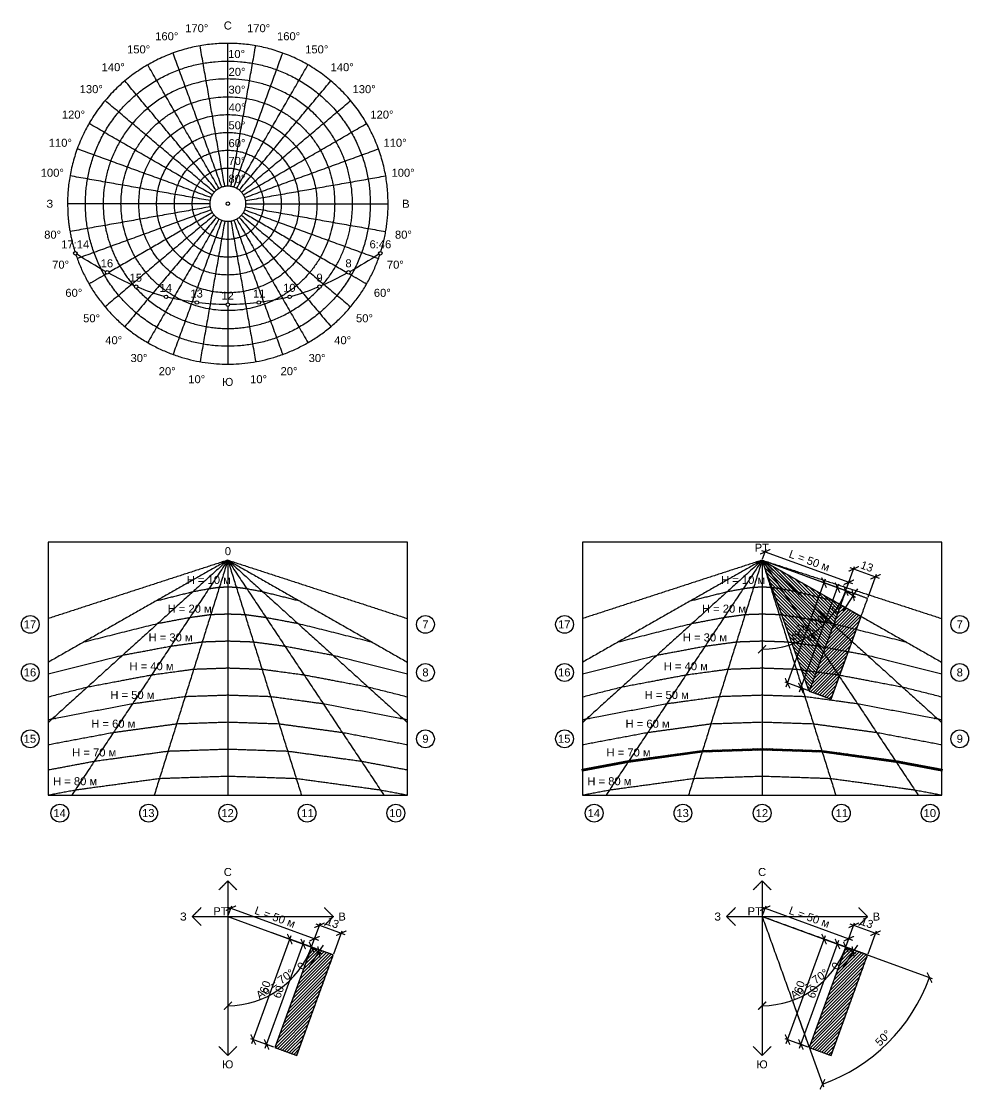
# Model space of a CAD drawing. Header units: metres. Extents: x -116 to 1000, y -497 to 102.
# Drawn here: x -116 to 416, y -497 to 102 of the extents above; entities that cross this region are included whole.
import ezdxf

# ---------------------------------------------------------------- set-up
doc = ezdxf.new("R2010")
doc.units = ezdxf.units.M
doc.layers.add('198', color=7, linetype='Continuous', true_color=0x000000)
doc.styles.add('Meters Architectural', font='arial.ttf')
doc.dimstyles.new('Meters Architectural', dxfattribs={"dimscale": 1.5, "dimtxt": 3, "dimasz": 3, "dimexe": 1, "dimexo": 0.5, "dimgap": 1, "dimtad": 1, "dimtoh": 1, "dimdec": 0, "dimzin": 1, "dimdsep": 46, "dimtxsty": 'Meters Architectural', "dimblk": 'ARCHTICK', "dimcen": 3, "dimdle": 1.5, "dimadec": 0, "dimazin": 1, "dimtfac": 1, "dimtdec": 4, "dimtix": 1, "dimtofl": 0, "dimtmove": 1, "dimatfit": 3, "dimldrblk": 'OPEN90', "dimfxl": 1, "dimtolj": 1, "dimtzin": 1, "dimarcsym": 0})
pattern_1 = [(45, (-9e-14, 2e-13), (-0.8838835, 0.8838835), [])]

# ---------------------------------------------------------------- blocks, each defined once
blk = doc.blocks.new('_ArchTick')
at = {"color": 0, "linetype": 'ByBlock', "const_width": 0.15}
blk.add_lwpolyline([(-0.5, -0.5), (0.5, 0.5)], dxfattribs=at)
blk = doc.blocks.new('*D3')
at = {"layer": '198', "color": 0, "lineweight": -2}
for p, q in [((-0.4, -394.53), (50.81, -413.17)), ((0.26, -399.3), (2.22, -393.89)), ((47.24, -416.4), (49.21, -410.99))]:
    blk.add_line(p, q, dxfattribs=at)
at = {"layer": 'Defpoints', "color": 0}
for p in [(0, -400), (48.69, -412.4), (46.98, -417.1)]:
    blk.add_point(p, dxfattribs=at)
at = {"layer": '198', "color": 0, "lineweight": -2, "xscale": 4.5, "yscale": 4.5, "zscale": 4.5}
for p, rotation in [((1.71, -395.3), 160), ((48.69, -412.4), 340)]:
    blk.add_blockref('_ArchTick', p, dxfattribs=dict(at, rotation=rotation))
at = {"layer": '198', "color": 0, "insert": (26.5, -400.28), "char_height": 4.5, "attachment_point": 5, "rotation": 340, "style": 'Meters Architectural'}
blk.add_mtext('\\A1;L = 50 м', dxfattribs=at)
blk = doc.blocks.new('*D4')
at = {"layer": '198', "color": 0, "lineweight": -2}
for p, q in [((299.6, -194.53), (350.81, -213.17)), ((300.26, -199.3), (302.22, -193.89)), ((347.24, -216.4), (349.21, -210.99))]:
    blk.add_line(p, q, dxfattribs=at)
at = {"layer": 'Defpoints', "color": 0}
for p in [(300, -200), (348.69, -212.4), (346.98, -217.1)]:
    blk.add_point(p, dxfattribs=at)
at = {"layer": '198', "color": 0, "lineweight": -2, "xscale": 4.5, "yscale": 4.5, "zscale": 4.5}
for p, rotation in [((301.71, -195.3), 160), ((348.69, -212.4), 340)]:
    blk.add_blockref('_ArchTick', p, dxfattribs=dict(at, rotation=rotation))
at = {"layer": '198', "color": 0, "insert": (326.5, -200.28), "char_height": 4.5, "attachment_point": 5, "rotation": 340, "style": 'Meters Architectural'}
blk.add_mtext('\\A1;L = 50 м', dxfattribs=at)
blk = doc.blocks.new('*D5')
at = {"layer": '198', "color": 0, "lineweight": -2}
for p, q in [((299.6, -394.53), (350.81, -413.17)), ((300.26, -399.3), (302.22, -393.89)), ((347.24, -416.4), (349.21, -410.99))]:
    blk.add_line(p, q, dxfattribs=at)
at = {"layer": 'Defpoints', "color": 0}
for p in [(300, -400), (348.69, -412.4), (346.98, -417.1)]:
    blk.add_point(p, dxfattribs=at)
at = {"layer": '198', "color": 0, "lineweight": -2, "xscale": 4.5, "yscale": 4.5, "zscale": 4.5}
for p, rotation in [((301.71, -395.3), 160), ((348.69, -412.4), 340)]:
    blk.add_blockref('_ArchTick', p, dxfattribs=dict(at, rotation=rotation))
at = {"layer": '198', "color": 0, "insert": (326.5, -400.28), "char_height": 4.5, "attachment_point": 5, "rotation": 340, "style": 'Meters Architectural'}
blk.add_mtext('\\A1;L = 50 м', dxfattribs=at)
blk = doc.blocks.new('*D6')
at = {"layer": '198', "color": 0, "lineweight": -2}
for p, q in [((21, -473.89), (43.06, -413.28)), ((46.28, -416.84), (40.88, -414.88)), ((25.76, -473.23), (20.36, -471.26))]:
    blk.add_line(p, q, dxfattribs=at)
at = {"layer": 'Defpoints', "color": 0}
for p in [(42.29, -415.39), (46.98, -417.1), (26.46, -473.48)]:
    blk.add_point(p, dxfattribs=at)
at = {"layer": '198', "color": 0, "lineweight": -2, "xscale": 4.5, "yscale": 4.5, "zscale": 4.5}
for p, rotation in [((42.29, -415.39), 70), ((21.76, -471.77), 250)]:
    blk.add_blockref('_ArchTick', p, dxfattribs=dict(at, rotation=rotation))
at = {"layer": '198', "color": 0, "insert": (28.46, -442.28), "char_height": 4.5, "attachment_point": 5, "rotation": 70, "style": 'Meters Architectural'}
blk.add_mtext('\\A1;60', dxfattribs=at)
blk = doc.blocks.new('*D7')
at = {"layer": '198', "color": 0, "lineweight": -2}
for p, q in [((47.61, -417.52), (52.39, -420.71)), ((47.61, -417.52), (52.39, -420.71)), ((51.14, -419.87), (53.64, -416.13)), ((51.14, -419.87), (45.36, -428.55))]:
    blk.add_line(p, q, dxfattribs=at)
at = {"layer": 'Defpoints', "color": 0}
for p in [(46.98, -417.1), (46.98, -417.1), (51.14, -419.87)]:
    blk.add_point(p, dxfattribs=at)
at = {"layer": '198', "color": 0, "lineweight": -2, "xscale": 4.5, "yscale": 4.5, "zscale": 4.5}
for rotation in [236.3099324740203, 56.30993247402022]:
    blk.add_blockref('_ArchTick', (51.14, -419.87), dxfattribs=dict(at, rotation=rotation))
at = {"layer": '198', "color": 0, "insert": (41.35, -427.72), "char_height": 4.5, "attachment_point": 5, "rotation": 56.30993, "style": 'Meters Architectural'}
blk.add_mtext('\\A1;0', dxfattribs=at)
blk = doc.blocks.new('*D8')
at = {"layer": '198', "color": 0, "lineweight": -2}
for p, q in [((13.48, -471.15), (35.54, -410.54)), ((46.28, -416.84), (33.36, -412.14)), ((25.76, -473.23), (12.84, -468.52))]:
    blk.add_line(p, q, dxfattribs=at)
at = {"layer": 'Defpoints', "color": 0}
for p in [(34.77, -412.65), (46.98, -417.1), (26.46, -473.48)]:
    blk.add_point(p, dxfattribs=at)
at = {"layer": '198', "color": 0, "lineweight": -2, "xscale": 4.5, "yscale": 4.5, "zscale": 4.5}
for p, rotation in [((34.77, -412.65), 70), ((14.25, -469.04), 250)]:
    blk.add_blockref('_ArchTick', p, dxfattribs=dict(at, rotation=rotation))
at = {"layer": '198', "color": 0, "insert": (20.94, -439.55), "char_height": 4.5, "attachment_point": 5, "rotation": 70, "style": 'Meters Architectural'}
blk.add_mtext('\\A1;60', dxfattribs=at)
blk = doc.blocks.new('*D9')
at = {"layer": '198', "color": 0, "lineweight": -2}
for p, q in [((47.24, -416.4), (51.94, -403.48)), ((49.32, -404.12), (65.76, -410.1)), ((59.46, -420.84), (64.16, -407.92))]:
    blk.add_line(p, q, dxfattribs=at)
at = {"layer": 'Defpoints', "color": 0}
for p in [(63.65, -409.33), (46.98, -417.1), (59.2, -421.55)]:
    blk.add_point(p, dxfattribs=at)
at = {"layer": '198', "color": 0, "lineweight": -2, "xscale": 4.5, "yscale": 4.5, "zscale": 4.5}
for p, rotation in [((51.43, -404.89), 160), ((63.65, -409.33), 340)]:
    blk.add_blockref('_ArchTick', p, dxfattribs=dict(at, rotation=rotation))
at = {"layer": '198', "color": 0, "insert": (58.84, -403.54), "char_height": 4.5, "attachment_point": 5, "rotation": 340, "style": 'Meters Architectural'}
blk.add_mtext('\\A1;13', dxfattribs=at)
blk = doc.blocks.new('*D10')
at = {"layer": '198', "color": 0, "lineweight": -2}
for p, q in [((321, -273.89), (343.06, -213.28)), ((346.28, -216.84), (340.88, -214.88)), ((325.76, -273.23), (320.36, -271.26))]:
    blk.add_line(p, q, dxfattribs=at)
at = {"layer": 'Defpoints', "color": 0}
for p in [(342.29, -215.39), (346.98, -217.1), (326.46, -273.48)]:
    blk.add_point(p, dxfattribs=at)
at = {"layer": '198', "color": 0, "lineweight": -2, "xscale": 4.5, "yscale": 4.5, "zscale": 4.5}
for p, rotation in [((342.29, -215.39), 70.00000000000003), ((321.76, -271.77), 250)]:
    blk.add_blockref('_ArchTick', p, dxfattribs=dict(at, rotation=rotation))
at = {"layer": '198', "color": 0, "insert": (328.46, -242.28), "char_height": 4.5, "attachment_point": 5, "rotation": 70, "style": 'Meters Architectural'}
blk.add_mtext('\\A1;60', dxfattribs=at)
blk = doc.blocks.new('*D11')
at = {"layer": '198', "color": 0, "lineweight": -2}
for p, q in [((351.14, -219.87), (345.36, -228.55)), ((347.61, -217.52), (352.39, -220.71)), ((347.61, -217.52), (352.39, -220.71)), ((351.14, -219.87), (353.64, -216.13))]:
    blk.add_line(p, q, dxfattribs=at)
at = {"layer": 'Defpoints', "color": 0}
for p in [(346.98, -217.1), (346.98, -217.1), (351.14, -219.87)]:
    blk.add_point(p, dxfattribs=at)
at = {"layer": '198', "color": 0, "lineweight": -2, "xscale": 4.5, "yscale": 4.5, "zscale": 4.5}
for rotation in [236.3099324740203, 56.30993247402022]:
    blk.add_blockref('_ArchTick', (351.14, -219.87), dxfattribs=dict(at, rotation=rotation))
at = {"layer": '198', "color": 0, "insert": (341.35, -227.72), "char_height": 4.5, "attachment_point": 5, "rotation": 56.30993, "style": 'Meters Architectural'}
blk.add_mtext('\\A1;0', dxfattribs=at)
blk = doc.blocks.new('*D12')
at = {"layer": '198', "color": 0, "lineweight": -2}
for p, q in [((313.48, -271.15), (335.54, -210.54)), ((346.28, -216.84), (333.36, -212.14)), ((325.76, -273.23), (312.84, -268.52))]:
    blk.add_line(p, q, dxfattribs=at)
at = {"layer": 'Defpoints', "color": 0}
for p in [(334.77, -212.65), (346.98, -217.1), (326.46, -273.48)]:
    blk.add_point(p, dxfattribs=at)
at = {"layer": '198', "color": 0, "lineweight": -2, "xscale": 4.5, "yscale": 4.5, "zscale": 4.5}
for p, rotation in [((334.77, -212.65), 70.00000000000003), ((314.25, -269.04), 250)]:
    blk.add_blockref('_ArchTick', p, dxfattribs=dict(at, rotation=rotation))
at = {"layer": '198', "color": 0, "insert": (320.94, -239.55), "char_height": 4.5, "attachment_point": 5, "rotation": 70, "style": 'Meters Architectural'}
blk.add_mtext('\\A1;60', dxfattribs=at)
blk = doc.blocks.new('*D13')
at = {"layer": '198', "color": 0, "lineweight": -2}
for p, q in [((347.24, -216.4), (351.94, -203.48)), ((349.32, -204.12), (365.76, -210.1)), ((359.46, -220.84), (364.16, -207.92))]:
    blk.add_line(p, q, dxfattribs=at)
at = {"layer": 'Defpoints', "color": 0}
for p in [(363.65, -209.33), (346.98, -217.1), (359.2, -221.55)]:
    blk.add_point(p, dxfattribs=at)
at = {"layer": '198', "color": 0, "lineweight": -2, "xscale": 4.5, "yscale": 4.5, "zscale": 4.5}
for p, rotation in [((351.43, -204.89), 159.9999999999999), ((363.65, -209.33), 340)]:
    blk.add_blockref('_ArchTick', p, dxfattribs=dict(at, rotation=rotation))
at = {"layer": '198', "color": 0, "insert": (358.84, -203.54), "char_height": 4.5, "attachment_point": 5, "rotation": 340, "style": 'Meters Architectural'}
blk.add_mtext('\\A1;13', dxfattribs=at)
blk = doc.blocks.new('*D14')
at = {"layer": '198', "color": 0, "lineweight": -2}
for p, q in [((347.69, -417.36), (395.38, -434.72)), ((317.2, -447.75), (334.39, -495.5))]:
    blk.add_line(p, q, dxfattribs=at)
blk.add_arc((300, -400), 100, 289.80557, 340, dxfattribs=at)
at = {"layer": 'Defpoints', "color": 0}
for p in [(300, -400), (300, -400), (346.98, -417.1), (316.94, -447.04), (359.53, -480.35)]:
    blk.add_point(p, dxfattribs=at)
at = {"layer": '198', "color": 0, "lineweight": -2, "xscale": 4.5, "yscale": 4.5, "zscale": 4.5}
for p, rotation in [((393.97, -434.2), 69.99999999999997), ((333.88, -494.08), 199.8055710922652)]:
    blk.add_blockref('_ArchTick', p, dxfattribs=dict(at, rotation=rotation))
at = {"layer": '198', "color": 0, "insert": (367.91, -468.14), "char_height": 4.5, "attachment_point": 5, "rotation": 44.90279, "style": 'Meters Architectural'}
blk.add_mtext('\\A1;50%%d', dxfattribs=at)
blk = doc.blocks.new('_Open90')
at = {"color": 0, "linetype": 'ByBlock', "lineweight": -2}
for p, q in [((0, 0), (-1, 0)), ((-0.5, 0.5), (0, 0)), ((0, 0), (-0.5, -0.5))]:
    blk.add_line(p, q, dxfattribs=at)
blk = doc.blocks.new('*D15')
at = {"layer": '198', "color": 0, "lineweight": -2}
for p, q in [((321, -473.89), (343.06, -413.28)), ((346.28, -416.84), (340.88, -414.88)), ((325.76, -473.23), (320.36, -471.26))]:
    blk.add_line(p, q, dxfattribs=at)
at = {"layer": 'Defpoints', "color": 0}
for p in [(342.29, -415.39), (346.98, -417.1), (326.46, -473.48)]:
    blk.add_point(p, dxfattribs=at)
at = {"layer": '198', "color": 0, "lineweight": -2, "xscale": 4.5, "yscale": 4.5, "zscale": 4.5}
for p, rotation in [((342.29, -415.39), 70.00000000000003), ((321.76, -471.77), 250)]:
    blk.add_blockref('_ArchTick', p, dxfattribs=dict(at, rotation=rotation))
at = {"layer": '198', "color": 0, "insert": (328.46, -442.28), "char_height": 4.5, "attachment_point": 5, "rotation": 70, "style": 'Meters Architectural'}
blk.add_mtext('\\A1;60', dxfattribs=at)
blk = doc.blocks.new('*D16')
at = {"layer": '198', "color": 0, "lineweight": -2}
for p, q in [((347.61, -417.52), (352.39, -420.71)), ((347.61, -417.52), (352.39, -420.71)), ((351.14, -419.87), (353.64, -416.13)), ((351.14, -419.87), (345.36, -428.55))]:
    blk.add_line(p, q, dxfattribs=at)
at = {"layer": 'Defpoints', "color": 0}
for p in [(346.98, -417.1), (346.98, -417.1), (351.14, -419.87)]:
    blk.add_point(p, dxfattribs=at)
at = {"layer": '198', "color": 0, "lineweight": -2, "xscale": 4.5, "yscale": 4.5, "zscale": 4.5}
for rotation in [236.3099324740203, 56.30993247402022]:
    blk.add_blockref('_ArchTick', (351.14, -419.87), dxfattribs=dict(at, rotation=rotation))
at = {"layer": '198', "color": 0, "insert": (341.35, -427.72), "char_height": 4.5, "attachment_point": 5, "rotation": 56.30993, "style": 'Meters Architectural'}
blk.add_mtext('\\A1;0', dxfattribs=at)
blk = doc.blocks.new('*D17')
at = {"layer": '198', "color": 0, "lineweight": -2}
for p, q in [((313.48, -471.15), (335.54, -410.54)), ((346.28, -416.84), (333.36, -412.14)), ((325.76, -473.23), (312.84, -468.52))]:
    blk.add_line(p, q, dxfattribs=at)
at = {"layer": 'Defpoints', "color": 0}
for p in [(334.77, -412.65), (346.98, -417.1), (326.46, -473.48)]:
    blk.add_point(p, dxfattribs=at)
at = {"layer": '198', "color": 0, "lineweight": -2, "xscale": 4.5, "yscale": 4.5, "zscale": 4.5}
for p, rotation in [((334.77, -412.65), 70.00000000000003), ((314.25, -469.04), 250)]:
    blk.add_blockref('_ArchTick', p, dxfattribs=dict(at, rotation=rotation))
at = {"layer": '198', "color": 0, "insert": (320.94, -439.55), "char_height": 4.5, "attachment_point": 5, "rotation": 70, "style": 'Meters Architectural'}
blk.add_mtext('\\A1;60', dxfattribs=at)
blk = doc.blocks.new('*D18')
at = {"layer": '198', "color": 0, "lineweight": -2}
for p, q in [((347.24, -416.4), (351.94, -403.48)), ((349.32, -404.12), (365.76, -410.1)), ((359.46, -420.84), (364.16, -407.92))]:
    blk.add_line(p, q, dxfattribs=at)
at = {"layer": 'Defpoints', "color": 0}
for p in [(363.65, -409.33), (346.98, -417.1), (359.2, -421.55)]:
    blk.add_point(p, dxfattribs=at)
at = {"layer": '198', "color": 0, "lineweight": -2, "xscale": 4.5, "yscale": 4.5, "zscale": 4.5}
for p, rotation in [((351.43, -404.89), 159.9999999999999), ((363.65, -409.33), 340)]:
    blk.add_blockref('_ArchTick', p, dxfattribs=dict(at, rotation=rotation))
at = {"layer": '198', "color": 0, "insert": (358.84, -403.54), "char_height": 4.5, "attachment_point": 5, "rotation": 340, "style": 'Meters Architectural'}
blk.add_mtext('\\A1;13', dxfattribs=at)
blk = doc.blocks.new('*D21')
at = {"layer": '198', "color": 0, "lineweight": -2}
for p, q in [((24.2, -408.81), (48.39, -417.61)), ((0, -425.75), (0, -451.5))]:
    blk.add_line(p, q, dxfattribs=at)
blk.add_arc((0, -400), 50, 270, 340, dxfattribs=at)
at = {"layer": 'Defpoints', "color": 0}
for p in [(0, -400), (0, -400), (23.49, -408.55), (0, -425), (19.8, -445.91)]:
    blk.add_point(p, dxfattribs=at)
at = {"layer": '198', "color": 0, "lineweight": -2, "xscale": 4.5, "yscale": 4.5, "zscale": 4.5}
for p, rotation in [((46.98, -417.1), 70.0000000000001), ((0, -450), 180)]:
    blk.add_blockref('_ArchTick', p, dxfattribs=dict(at, rotation=rotation))
at = {"layer": '198', "color": 0, "insert": (26.5, -437.85), "char_height": 4.5, "attachment_point": 5, "rotation": 35, "style": 'Meters Architectural'}
blk.add_mtext('Aо = 70°', dxfattribs=at)
blk = doc.blocks.new('*D22')
at = {"layer": '198', "color": 0, "lineweight": -2}
for p, q in [((324.2, -208.81), (348.39, -217.61)), ((300, -225.75), (300, -251.5))]:
    blk.add_line(p, q, dxfattribs=at)
blk.add_arc((300, -200), 50, 270, 340, dxfattribs=at)
at = {"layer": 'Defpoints', "color": 0}
for p in [(300, -200), (300, -200), (323.49, -208.55), (300, -225), (319.8, -245.91)]:
    blk.add_point(p, dxfattribs=at)
at = {"layer": '198', "color": 0, "lineweight": -2, "xscale": 4.5, "yscale": 4.5, "zscale": 4.5}
for p, rotation in [((346.98, -217.1), 69.99999999999997), ((300, -250), 180)]:
    blk.add_blockref('_ArchTick', p, dxfattribs=dict(at, rotation=rotation))
at = {"layer": '198', "color": 0, "insert": (326.5, -237.85), "char_height": 4.5, "attachment_point": 5, "rotation": 35, "style": 'Meters Architectural'}
blk.add_mtext('Aо = 70°', dxfattribs=at)
blk = doc.blocks.new('*D23')
at = {"layer": '198', "color": 0, "lineweight": -2}
for p, q in [((324.2, -408.81), (348.39, -417.61)), ((300, -425.75), (300, -451.5))]:
    blk.add_line(p, q, dxfattribs=at)
blk.add_arc((300, -400), 50, 270, 340, dxfattribs=at)
at = {"layer": 'Defpoints', "color": 0}
for p in [(300, -400), (300, -400), (323.49, -408.55), (300, -425), (319.8, -445.91)]:
    blk.add_point(p, dxfattribs=at)
at = {"layer": '198', "color": 0, "lineweight": -2, "xscale": 4.5, "yscale": 4.5, "zscale": 4.5}
for p, rotation in [((346.98, -417.1), 70.0000000000001), ((300, -450), 180)]:
    blk.add_blockref('_ArchTick', p, dxfattribs=dict(at, rotation=rotation))
at = {"layer": '198', "color": 0, "insert": (326.5, -437.85), "char_height": 4.5, "attachment_point": 5, "rotation": 35, "style": 'Meters Architectural'}
blk.add_mtext('Aо = 70°', dxfattribs=at)

msp = doc.modelspace()

# ---------------------------------------------------------------- hatches: boundary and pattern name
at = {"layer": '198', "true_color": 0xff6b6b, "extrusion": (0, 0, -1)}
h = msp.add_hatch(dxfattribs=at)
h.set_pattern_fill('Hatch1', color=11, scale=10, angle=45, style=0, pattern_type=2)
h.set_pattern_definition([(45, (-1e-13, -6e-14), (-0.8838835, 0.8838835), [])])
h.paths.add_polyline_path([(-300, -200), (-344.09, -225.05), (-326.46, -273.48)], flags=0)
at = {"layer": '198', "true_color": 0xd671f5}
h = msp.add_hatch(dxfattribs=at)
h.set_pattern_fill('Hatch1', color=201, scale=10, angle=45, style=0, pattern_type=2)
h.set_pattern_definition([(45, (1e-13, -1e-13), (-0.8838835, 0.8838835), [])])
h.paths.add_polyline_path([(338.68, -277.93), (355.56, -231.56), (344.09, -225.05), (326.46, -273.48)], flags=0)
at = {"layer": '198', "true_color": 0xd671f5, "extrusion": (0, 0, -1)}
h = msp.add_hatch(dxfattribs=at)
h.set_pattern_fill('Hatch1', color=201, scale=10, angle=45, style=0, pattern_type=2)
h.set_pattern_definition([(45, (-9e-15, 0), (-0.8838835, 0.8838835), [])])
h.paths.add_polyline_path([(-400.85, -318.33), (-374.97, -313.46), (-333.59, -307.81), (-300, -306.66), (-266.41, -307.81), (-225.03, -313.46), (-199.15, -318.33), (-198.96, -317.35), (-224.87, -312.47), (-266.33, -306.81), (-300, -305.66), (-333.67, -306.81), (-375.13, -312.47), (-401.04, -317.35)], flags=0)
at = {"layer": '198', "true_color": 0xd671f5}
h = msp.add_hatch(dxfattribs=at)
h.set_pattern_fill('Hatch1', color=201, scale=10, angle=45, style=0, pattern_type=2)
h.set_pattern_definition(pattern_1)
h.paths.add_polyline_path([(46.98, -417.1), (26.46, -473.48), (38.68, -477.93), (59.2, -421.55)], flags=0)
h = msp.add_hatch(dxfattribs=at)
h.set_pattern_fill('Hatch1', color=201, scale=10, angle=45, style=0, pattern_type=2)
h.set_pattern_definition(pattern_1)
h.paths.add_polyline_path([(346.98, -417.1), (326.46, -473.48), (338.68, -477.93), (359.2, -421.55)], flags=0)

# ---------------------------------------------------------------- linework, layer by layer
at = {"layer": '198'}
for p, q in [((300, -200), (346.98, -217.1)), ((0, -380), (0, -477.93)), ((300, -380), (300, -477.93)), ((-20, -400), (59.2, -400)), ((0, -400), (46.98, -417.1)), ((280, -400), (359.2, -400)), ((300, -400), (346.98, -417.1))]:
    msp.add_line(p, q, dxfattribs=at)
for points in [[(-100.95, -331.96), (100.95, -331.96), (100.95, -190), (-100.95, -190)], [(199.05, -331.96), (400.95, -331.96), (400.95, -190), (199.05, -190)], [(300, -200), (344.09, -225.05), (326.46, -273.48)], [(338.68, -277.93), (355.56, -231.56), (344.09, -225.05), (326.46, -273.48)], [(400.85, -318.33), (374.97, -313.46), (333.59, -307.81), (300, -306.66), (266.41, -307.81), (225.03, -313.46), (199.15, -318.33), (198.96, -317.35), (224.87, -312.47), (266.33, -306.81), (300, -305.66), (333.67, -306.81), (375.13, -312.47), (401.04, -317.35)], [(46.98, -417.1), (26.46, -473.48), (38.68, -477.93), (59.2, -421.55)], [(346.98, -417.1), (326.46, -473.48), (338.68, -477.93), (359.2, -421.55)]]:
    msp.add_lwpolyline(points, close=True, dxfattribs=at)
for centre, radius in [((0, 0), 1), ((-85.6, -27.81), 1), ((85.6, -27.81), 1), ((-67.73, -38.48), 1), ((67.73, -38.48), 1), ((-51.49, -46.53), 1), ((51.49, -46.53), 1), ((-34.7, -52.22), 1), ((34.7, -52.22), 1), ((-17.37, -55.44), 1), ((0, -56.6), 1), ((17.37, -55.44), 1), ((-110.95, -236.05), 5), ((110.95, -236.05), 5), ((189.05, -236.05), 5), ((410.95, -236.05), 5), ((-110.95, -263.03), 5), ((110.95, -263.03), 5), ((189.05, -263.03), 5), ((410.95, -263.03), 5), ((-110.95, -300.25), 5), ((110.95, -300.25), 5), ((189.05, -300.25), 5), ((410.95, -300.25), 5), ((-94.32, -341.96), 5), ((-44.49, -341.96), 5), ((0, -341.96), 5), ((44.49, -341.96), 5), ((94.32, -341.96), 5), ((205.68, -341.96), 5), ((255.51, -341.96), 5), ((300, -341.96), 5), ((344.49, -341.96), 5), ((394.32, -341.96), 5)]:
    msp.add_circle(centre, radius, dxfattribs=at)
for points, weights, knots in [([(90, 0), (90, 90), (0, 90), (-90, 90), (-90, 0), (-90, -13.74), (-85.9, -26.86)], [1, 0.707106781187, 1, 0.707106781187, 1, 0.940514253348, 0.905191265185], [0, 0, 0, 141.371669, 141.371669, 282.743339, 282.743339, 311.455507, 311.455507, 311.455507]), ([(80, 0), (80, 80), (0, 80), (-80, 80), (-80, 0), (-80, -80), (0, -80), (80, -80), (80, 0)], [1, 0.707106781187, 1, 0.707106781187, 1, 0.707106781187, 1, 0.707106781187, 1], [0, 0, 0, 125.663706, 125.663706, 251.327412, 251.327412, 376.991118, 376.991118, 502.654825, 502.654825, 502.654825]), ([(70, 0), (70, 70), (0, 70), (-70, 70), (-70, 0), (-70, -26.48), (-52.47, -46.33)], [1, 0.707106781187, 1, 0.707106781187, 1, 0.864533421914, 0.854376633195], [0, 0, 0, 109.955743, 109.955743, 219.911486, 219.911486, 270.767317, 270.767317, 270.767317]), ([(60, 0), (60, 60), (0, 60), (-60, 60), (-60, 0), (-60, -60), (0, -60), (60, -60), (60, 0)], [1, 0.707106781187, 1, 0.707106781187, 1, 0.707106781187, 1, 0.707106781187, 1], [0, 0, 0, 94.24778, 94.24778, 188.495559, 188.495559, 282.743339, 282.743339, 376.991118, 376.991118, 376.991118]), ([(50, 0), (50, 50), (0, 50), (-50, 50), (-50, 0), (-50, -50), (0, -50), (50, -50), (50, 0)], [1, 0.707106781187, 1, 0.707106781187, 1, 0.707106781187, 1, 0.707106781187, 1], [0, 0, 0, 78.539816, 78.539816, 157.079633, 157.079633, 235.619449, 235.619449, 314.159265, 314.159265, 314.159265]), ([(40, 0), (40, 40), (0, 40), (-40, 40), (-40, 0), (-40, -40), (0, -40), (40, -40), (40, 0)], [1, 0.707106781187, 1, 0.707106781187, 1, 0.707106781187, 1, 0.707106781187, 1], [0, 0, 0, 62.831853, 62.831853, 125.663706, 125.663706, 188.495559, 188.495559, 251.327412, 251.327412, 251.327412]), ([(30, 0), (30, 30), (0, 30), (-30, 30), (-30, 0), (-30, -30), (0, -30), (30, -30), (30, 0)], [1, 0.707106781187, 1, 0.707106781187, 1, 0.707106781187, 1, 0.707106781187, 1], [0, 0, 0, 47.12389, 47.12389, 94.24778, 94.24778, 141.371669, 141.371669, 188.495559, 188.495559, 188.495559]), ([(20, 0), (20, 20), (0, 20), (-20, 20), (-20, 0), (-20, -20), (0, -20), (20, -20), (20, 0)], [1, 0.707106781187, 1, 0.707106781187, 1, 0.707106781187, 1, 0.707106781187, 1], [0, 0, 0, 31.415927, 31.415927, 62.831853, 62.831853, 94.24778, 94.24778, 125.663706, 125.663706, 125.663706]), ([(10, 0), (10, 10), (0, 10), (-10, 10), (-10, 0), (-10, -10), (0, -10), (10, -10), (10, 0)], [1, 0.707106781187, 1, 0.707106781187, 1, 0.707106781187, 1, 0.707106781187, 1], [0, 0, 0, 15.707963, 15.707963, 31.415927, 31.415927, 47.12389, 47.12389, 62.831853, 62.831853, 62.831853]), ([(-85.28, -28.76), (-64.63, -90), (0, -90), (64.63, -90), (85.28, -28.76)], [0.900374776594, 0.77074739306, 1, 0.77074739306, 0.900374776594], [313.460948, 313.460948, 313.460948, 424.115008, 424.115008, 534.769068, 534.769068, 534.769068]), ([(-51.4, -47.52), (-30.61, -70), (0, -70), (30.61, -70), (51.4, -47.52)], [0.853880315602, 0.846634065547, 1, 0.846634065547, 0.853880315602], [272.291757, 272.291757, 272.291757, 329.867229, 329.867229, 387.4427, 387.4427, 387.4427])]:
    msp.add_rational_spline(points, weights, degree=2, knots=knots, dxfattribs=at)
for points, degree in [([(0, 10), (0, 50), (0, 90)], 2), ([(-3.42, 9.4), (-17.1, 46.98), (-30.78, 84.57)], 2), ([(-1.74, 9.85), (-8.68, 49.24), (-15.63, 88.63)], 2), ([(1.74, 9.85), (8.68, 49.24), (15.63, 88.63)], 2), ([(3.42, 9.4), (17.1, 46.98), (30.78, 84.57)], 2), ([(-5, 8.66), (-25, 43.3), (-45, 77.94)], 2), ([(5, 8.66), (25, 43.3), (45, 77.94)], 2), ([(-6.43, 7.66), (-32.14, 38.3), (-57.85, 68.94)], 2), ([(6.43, 7.66), (32.14, 38.3), (57.85, 68.94)], 2), ([(-7.66, 6.43), (-38.3, 32.14), (-68.94, 57.85)], 2), ([(7.66, 6.43), (38.3, 32.14), (68.94, 57.85)], 2), ([(-8.66, 5), (-43.3, 25), (-77.94, 45)], 2), ([(8.66, 5), (43.3, 25), (77.94, 45)], 2), ([(-9.4, 3.42), (-46.98, 17.1), (-84.57, 30.78)], 2), ([(9.4, 3.42), (46.98, 17.1), (84.57, 30.78)], 2), ([(-9.85, 1.74), (-49.24, 8.68), (-88.63, 15.63)], 2), ([(9.85, 1.74), (49.24, 8.68), (88.63, 15.63)], 2), ([(-10, 0), (-50, 0), (-90, 0)], 2), ([(10, 0), (50, 0), (90, 0)], 2), ([(-9.85, -1.74), (-49.24, -8.68), (-88.63, -15.63)], 2), ([(-9.4, -3.42), (-46.98, -17.1), (-84.57, -30.78)], 2), ([(-8.66, -5), (-37.7, -21.76), (-66.73, -38.53)], 2), ([(8.66, -5), (37.7, -21.76), (66.73, -38.53)], 2), ([(9.4, -3.42), (46.98, -17.1), (84.57, -30.78)], 2), ([(9.85, -1.74), (49.24, -8.68), (88.63, -15.63)], 2), ([(-7.66, -6.43), (-38.3, -32.14), (-68.94, -57.85)], 2), ([(-6.43, -7.66), (-32.14, -38.3), (-57.85, -68.94)], 2), ([(-5, -8.66), (-25, -43.3), (-45, -77.94)], 2), ([(-3.42, -9.4), (-17.1, -46.98), (-30.78, -84.57)], 2), ([(-1.74, -9.85), (-8.68, -49.24), (-15.63, -88.63)], 2), ([(0, -10), (0, -32.8), (0, -55.6)], 2), ([(1.74, -9.85), (8.68, -49.24), (15.63, -88.63)], 2), ([(3.42, -9.4), (17.1, -46.98), (30.78, -84.57)], 2), ([(5, -8.66), (25, -43.3), (45, -77.94)], 2), ([(6.43, -7.66), (32.14, -38.3), (57.85, -68.94)], 2), ([(7.66, -6.43), (38.3, -32.14), (68.94, -57.85)], 2), ([(-68.61, -38), (-74.1, -34.96), (-79.5, -31.77), (-84.76, -28.36)], 3), ([(84.76, -28.36), (79.5, -31.77), (74.1, -34.96), (68.61, -38)], 3), ([(-68.19, -39.37), (-73.07, -42.18), (-77.94, -45)], 2), ([(-52.41, -46.13), (-57.34, -43.99), (-62.13, -41.54), (-66.86, -38.96)], 3), ([(66.86, -38.96), (62.13, -41.54), (57.34, -43.99), (52.41, -46.13)], 3), ([(68.19, -39.37), (73.07, -42.18), (77.94, -45)], 2), ([(-35.67, -51.97), (-40.74, -50.62), (-45.72, -48.93), (-50.57, -46.91)], 3), ([(50.57, -46.91), (45.72, -48.93), (40.74, -50.62), (35.67, -51.97)], 3), ([(-18.37, -55.31), (-23.54, -54.64), (-28.67, -53.72), (-33.73, -52.47)], 3), ([(33.73, -52.47), (28.67, -53.72), (23.54, -54.64), (18.37, -55.31)], 3), ([(-1, -56.6), (-6.14, -56.55), (-11.27, -56.17), (-16.38, -55.56)], 3), ([(0, -57.6), (0, -73.8), (0, -90)], 2), ([(16.38, -55.56), (11.27, -56.17), (6.14, -56.55), (1, -56.6)], 3), ([(0, -200), (-50.47, -216.4), (-100.95, -232.8)], 2), ([(0, -200), (-50.47, -228.67), (-100.95, -257.35)], 2), ([(0, -200), (-50.47, -245.61), (-100.95, -291.21)], 2), ([(0, -200), (-43.84, -265.98), (-87.67, -331.96)], 2), ([(0, -200), (-20.68, -265.98), (-41.35, -331.96)], 2), ([(0, -200), (0, -265.98), (0, -331.96)], 2), ([(0, -200), (20.68, -265.98), (41.35, -331.96)], 2), ([(0, -200), (43.84, -265.98), (87.67, -331.96)], 2), ([(0, -200), (50.47, -245.61), (100.95, -291.21)], 2), ([(0, -200), (50.47, -228.67), (100.95, -257.35)], 2), ([(0, -200), (50.47, -216.4), (100.95, -232.8)], 2), ([(300, -200), (249.53, -216.4), (199.05, -232.8)], 2), ([(300, -200), (249.53, -228.67), (199.05, -257.35)], 2), ([(300, -200), (249.53, -245.61), (199.05, -291.21)], 2), ([(300, -200), (256.16, -265.98), (212.33, -331.96)], 2), ([(300, -200), (279.32, -265.98), (258.65, -331.96)], 2), ([(300, -200), (300, -265.98), (300, -331.96)], 2), ([(300, -200), (320.68, -265.98), (341.35, -331.96)], 2), ([(300, -200), (343.84, -265.98), (387.67, -331.96)], 2), ([(300, -200), (350.47, -245.61), (400.95, -291.21)], 2), ([(300, -200), (350.47, -228.67), (400.95, -257.35)], 2), ([(300, -200), (350.47, -216.4), (400.95, -232.8)], 2), ([(346.98, -217.1), (336.72, -245.29), (326.46, -273.48)], 2), ([(338.68, -277.93), (348.94, -249.74), (359.2, -221.55)], 2), ([(359.2, -221.55), (353.09, -219.32), (346.98, -217.1)], 2), ([(326.46, -273.48), (332.57, -275.71), (338.68, -277.93)], 2), ([(0, -380), (-2.5, -382.5), (-5, -385)], 2), ([(0, -380), (2.5, -382.5), (5, -385)], 2), ([(300, -380), (297.5, -382.5), (295, -385)], 2), ([(300, -380), (302.5, -382.5), (305, -385)], 2), ([(-15, -395), (-17.5, -397.5), (-20, -400)], 2), ([(54.2, -395), (56.7, -397.5), (59.2, -400)], 2), ([(285, -395), (282.5, -397.5), (280, -400)], 2), ([(354.2, -395), (356.7, -397.5), (359.2, -400)], 2), ([(-20, -400), (-17.5, -402.5), (-15, -405)], 2), ([(59.2, -400), (56.7, -402.5), (54.2, -405)], 2), ([(280, -400), (282.5, -402.5), (285, -405)], 2), ([(300, -400), (313.23, -436.74), (326.46, -473.48)], 2), ([(359.2, -421.55), (329.6, -410.77), (300, -400)], 2), ([(359.2, -400), (356.7, -402.5), (354.2, -405)], 2), ([(46.98, -417.1), (36.72, -445.29), (26.46, -473.48)], 2), ([(59.2, -421.55), (53.09, -419.32), (46.98, -417.1)], 2), ([(346.98, -417.1), (336.72, -445.29), (326.46, -473.48)], 2), ([(359.2, -421.55), (353.09, -419.32), (346.98, -417.1)], 2), ([(38.68, -477.93), (48.94, -449.74), (59.2, -421.55)], 2), ([(338.68, -477.93), (348.94, -449.74), (359.2, -421.55)], 2), ([(-5, -472.93), (-2.5, -475.43), (0, -477.93)], 2), ([(5, -472.93), (2.5, -475.43), (0, -477.93)], 2), ([(26.46, -473.48), (32.57, -475.71), (38.68, -477.93)], 2), ([(295, -472.93), (297.5, -475.43), (300, -477.93)], 2), ([(305, -472.93), (302.5, -475.43), (300, -477.93)], 2), ([(326.46, -473.48), (332.57, -475.71), (338.68, -477.93)], 2)]:
    msp.add_open_spline(points, degree=degree, dxfattribs=at)
for points, weights in [([(52.47, -46.33), (70, -26.48), (70, 0)], [0.854376633195, 0.864533421914, 1]), ([(85.9, -26.86), (90, -13.74), (90, 0)], [0.905191265185, 0.940514253348, 1])]:
    msp.add_rational_spline(points, weights, degree=2, dxfattribs=at)
for points, knots in [([(40.56, -223.04), (30.15, -220.44), (19.74, -217.84), (15.23, -216.99), (10.72, -216.14), (7.76, -215.73), (4.8, -215.33), (2.4, -215.25), (0, -215.17), (-2.4, -215.25), (-4.8, -215.33), (-7.76, -215.73), (-10.72, -216.14), (-15.23, -216.99), (-19.74, -217.84), (-30.15, -220.44), (-40.56, -223.04)], [0, 0, 0, 1, 1, 2, 2, 3, 3, 4, 4, 5, 5, 6, 6, 7, 7, 8, 8, 8]), ([(340.56, -223.04), (330.15, -220.44), (319.74, -217.84), (315.23, -216.99), (310.72, -216.14), (307.76, -215.73), (304.8, -215.33), (302.4, -215.25), (300, -215.17), (297.6, -215.25), (295.2, -215.33), (292.24, -215.73), (289.28, -216.14), (284.77, -216.99), (280.26, -217.84), (269.85, -220.44), (259.44, -223.04)], [0, 0, 0, 1, 1, 2, 2, 3, 3, 4, 4, 5, 5, 6, 6, 7, 7, 8, 8, 8]), ([(81.12, -246.08), (60.3, -240.88), (39.48, -235.67), (30.46, -233.97), (21.44, -232.28), (15.53, -231.47), (9.61, -230.66), (4.8, -230.5), (0, -230.33), (-4.8, -230.5), (-9.61, -230.66), (-15.53, -231.47), (-21.44, -232.28), (-30.46, -233.97), (-39.48, -235.67), (-60.3, -240.88), (-81.12, -246.08)], [0, 0, 0, 1, 1, 2, 2, 3, 3, 4, 4, 5, 5, 6, 6, 7, 7, 8, 8, 8]), ([(381.12, -246.08), (360.3, -240.88), (339.48, -235.67), (330.46, -233.97), (321.44, -232.28), (315.53, -231.47), (309.61, -230.66), (304.8, -230.5), (300, -230.33), (295.2, -230.5), (290.39, -230.66), (284.47, -231.47), (278.56, -232.28), (269.54, -233.97), (260.52, -235.67), (239.7, -240.88), (218.88, -246.08)], [0, 0, 0, 1, 1, 2, 2, 3, 3, 4, 4, 5, 5, 6, 6, 7, 7, 8, 8, 8]), ([(100.95, -263.94), (80.08, -258.72), (59.22, -253.51), (45.69, -250.96), (32.17, -248.41), (23.29, -247.2), (14.41, -245.99), (7.21, -245.74), (0, -245.5), (-7.21, -245.74), (-14.41, -245.99), (-23.29, -247.2), (-32.17, -248.41), (-45.69, -250.96), (-59.22, -253.51), (-80.08, -258.72), (-100.95, -263.94)], [0.331902, 0.331902, 0.331902, 1, 1, 2, 2, 3, 3, 4, 4, 5, 5, 6, 6, 7, 7, 7.668098, 7.668098, 7.668098]), ([(400.95, -263.94), (380.08, -258.72), (359.22, -253.51), (345.69, -250.96), (332.17, -248.41), (323.29, -247.2), (314.41, -245.99), (307.21, -245.74), (300, -245.5), (292.79, -245.74), (285.59, -245.99), (276.71, -247.2), (267.83, -248.41), (254.31, -250.96), (240.78, -253.51), (219.92, -258.72), (199.05, -263.94)], [0.331902, 0.331902, 0.331902, 1, 1, 2, 2, 3, 3, 4, 4, 5, 5, 6, 6, 7, 7, 7.668098, 7.668098, 7.668098]), ([(100.95, -276.84), (89.95, -274.09), (78.96, -271.35), (60.92, -267.95), (42.89, -264.55), (31.05, -262.94), (19.22, -261.32), (9.61, -260.99), (0, -260.66), (-9.61, -260.99), (-19.22, -261.32), (-31.05, -262.94), (-42.89, -264.55), (-60.92, -267.95), (-78.96, -271.35), (-89.95, -274.09), (-100.95, -276.84)], [0.735976, 0.735976, 0.735976, 1, 1, 2, 2, 3, 3, 4, 4, 5, 5, 6, 6, 7, 7, 7.264024, 7.264024, 7.264024]), ([(400.95, -276.84), (389.95, -274.09), (378.96, -271.35), (360.92, -267.95), (342.89, -264.55), (331.05, -262.94), (319.22, -261.32), (309.61, -260.99), (300, -260.66), (290.39, -260.99), (280.78, -261.32), (268.95, -262.94), (257.11, -264.55), (239.08, -267.95), (221.04, -271.35), (210.05, -274.09), (199.05, -276.84)], [0.735976, 0.735976, 0.735976, 1, 1, 2, 2, 3, 3, 4, 4, 5, 5, 6, 6, 7, 7, 7.264024, 7.264024, 7.264024]), ([(100.95, -289.74), (99.82, -289.46), (98.7, -289.18), (76.15, -284.93), (53.61, -280.69), (38.82, -278.67), (24.02, -276.65), (12.01, -276.24), (0, -275.83), (-12.01, -276.24), (-24.02, -276.65), (-38.82, -278.67), (-53.61, -280.69), (-76.15, -284.93), (-98.7, -289.18), (-99.82, -289.46), (-100.95, -289.74)], [0.97842, 0.97842, 0.97842, 1, 1, 2, 2, 3, 3, 4, 4, 5, 5, 6, 6, 7, 7, 7.02158, 7.02158, 7.02158]), ([(400.95, -289.74), (399.82, -289.46), (398.7, -289.18), (376.15, -284.93), (353.61, -280.69), (338.82, -278.67), (324.02, -276.65), (312.01, -276.24), (300, -275.83), (287.99, -276.24), (275.98, -276.65), (261.18, -278.67), (246.39, -280.69), (223.85, -284.93), (201.3, -289.18), (200.18, -289.46), (199.05, -289.74)], [0.97842, 0.97842, 0.97842, 1, 1, 2, 2, 3, 3, 4, 4, 5, 5, 6, 6, 7, 7, 7.02158, 7.02158, 7.02158]), ([(100.95, -303.72), (82.64, -300.27), (64.33, -296.83), (46.58, -294.4), (28.83, -291.98), (14.41, -291.49), (0, -290.99), (-14.41, -291.49), (-28.83, -291.98), (-46.58, -294.4), (-64.33, -296.83), (-82.64, -300.27), (-100.95, -303.72)], [1.323304, 1.323304, 1.323304, 2, 2, 3, 3, 4, 4, 5, 5, 6, 6, 6.676696, 6.676696, 6.676696]), ([(400.95, -303.72), (382.64, -300.27), (364.33, -296.83), (346.58, -294.4), (328.83, -291.98), (314.41, -291.49), (300, -290.99), (285.59, -291.49), (271.17, -291.98), (253.42, -294.4), (235.67, -296.83), (217.36, -300.27), (199.05, -303.72)], [1.323304, 1.323304, 1.323304, 2, 2, 3, 3, 4, 4, 5, 5, 6, 6, 6.676696, 6.676696, 6.676696]), ([(100.95, -317.84), (88, -315.4), (75.05, -312.96), (54.34, -310.14), (33.63, -307.31), (16.82, -306.74), (0, -306.16), (-16.82, -306.74), (-33.63, -307.31), (-54.34, -310.14), (-75.05, -312.96), (-88, -315.4), (-100.95, -317.84)], [1.589818, 1.589818, 1.589818, 2, 2, 3, 3, 4, 4, 5, 5, 6, 6, 6.410182, 6.410182, 6.410182]), ([(400.95, -317.84), (388, -315.4), (375.05, -312.96), (354.34, -310.14), (333.63, -307.31), (316.82, -306.74), (300, -306.16), (283.18, -306.74), (266.37, -307.31), (245.66, -310.14), (224.95, -312.96), (212, -315.4), (199.05, -317.84)], [1.589818, 1.589818, 1.589818, 2, 2, 3, 3, 4, 4, 5, 5, 6, 6, 6.410182, 6.410182, 6.410182]), ([(100.95, -331.96), (93.36, -330.53), (85.77, -329.1), (62.1, -325.87), (38.43, -322.64), (19.22, -321.99), (0, -321.33), (-19.22, -321.99), (-38.43, -322.64), (-62.1, -325.87), (-85.77, -329.1), (-93.36, -330.53), (-100.95, -331.96)], [1.789704, 1.789704, 1.789704, 2, 2, 3, 3, 4, 4, 5, 5, 6, 6, 6.210296, 6.210296, 6.210296]), ([(400.95, -331.96), (393.36, -330.53), (385.77, -329.1), (362.1, -325.87), (338.43, -322.64), (319.22, -321.99), (300, -321.33), (280.78, -321.99), (261.57, -322.64), (237.9, -325.87), (214.23, -329.1), (206.64, -330.53), (199.05, -331.96)], [1.789704, 1.789704, 1.789704, 2, 2, 3, 3, 4, 4, 5, 5, 6, 6, 6.210296, 6.210296, 6.210296])]:
    msp.add_open_spline(points, degree=2, knots=knots, dxfattribs=at)

# ---------------------------------------------------------------- texts
at = {"layer": '198', "char_height": 4.5, "attachment_point": 1, "style": 'Meters Architectural'}
for s, insert, width in [('С', (-2.29, 102.26), 17.5598), ('160°', (-40.79, 96.23), 34.0435), ('170°', (-23.96, 100.74), 34.0435), ('170°', (10.77, 100.74), 34.0435), ('160°', (27.61, 96.23), 34.0435), ('150°', (-56.59, 88.86), 34.0435), ('10°', (0.15, 86.26), 27.0978), ('150°', (43.41, 88.86), 34.0435), ('140°', (-70.87, 78.87), 34.0435), ('140°', (57.69, 78.87), 34.0435), ('20°', (0.39, 76.26), 27.0978), ('130°', (-83.2, 66.54), 34.0435), ('30°', (0.35, 66.26), 27.0978), ('130°', (70.01, 66.54), 34.0435), ('40°', (0.44, 56.26), 27.0978), ('120°', (-93.19, 52.26), 34.0435), ('120°', (80.01, 52.26), 34.0435), ('50°', (0.35, 46.26), 27.0978), ('110°', (-100.56, 36.46), 34.0435), ('60°', (0.37, 36.26), 27.0978), ('110°', (87.38, 36.46), 34.0435), ('70°', (0.33, 26.26), 27.0978), ('100°', (-105.07, 19.63), 34.0435), ('100°', (91.89, 19.63), 34.0435), ('80°', (0.35, 16.26), 27.0978), ('З', (-101.88, 2.26), 16.0924), ('В', (97.85, 2.25), 16.7283), ('80°', (-103.13, -15.1), 27.0978), ('80°', (93.83, -15.1), 27.0978), ('17:14', (-93.59, -20.56), 39.6685), ('6:46', (79.54, -20.51), 32.7717), ('70°', (-98.64, -31.94), 27.0978), ('16', (-71.4, -31.18), 22.3533), ('8', (66, -31.18), 15.4565), ('70°', (89.3, -31.94), 27.0978), ('15', (-55.19, -39.23), 22.4511), ('9', (49.76, -39.23), 15.4565), ('60°', (-91.24, -47.74), 27.0978), ('14', (-38.35, -44.97), 22.3043), ('10', (31.03, -44.93), 22.3533), ('60°', (81.97, -47.74), 27.0978), ('13', (-21.04, -48.14), 22.3533), ('12', (-3.64, -49.35), 22.2554), ('11', (14.13, -48.19), 20.6413), ('50°', (-81.25, -62.02), 27.0978), ('50°', (71.96, -62.02), 27.0978), ('40°', (-68.84, -74.34), 27.0978), ('40°', (59.72, -74.34), 27.0978), ('30°', (-54.65, -84.34), 27.0978), ('30°', (45.35, -84.34), 27.0978), ('20°', (-38.81, -91.71), 27.0978), ('20°', (29.59, -91.71), 27.0978), ('10°', (-22.22, -96.22), 27.0978), ('Ю', (-3.25, -97.74), 21.0326), ('10°', (12.51, -96.22), 27.0978), ('РТ', (295.82, -190.75), 24.7989), ('0', (-1.72, -192.7), 15.4076), ('H = 10 м', (-23.08, -208.84), 57.4728), ('H = 10 м', (276.92, -208.84), 57.4728), ('H = 20 м', (-33.81, -224.98), 57.4728), ('H = 20 м', (266.19, -224.98), 57.4728), ('7', (109.2, -233.76), 15.4076), ('7', (409.2, -233.76), 15.4076), ('17', (-114.61, -233.8), 22.3533), ('17', (185.39, -233.8), 22.3533), ('H = 30 м', (-44.53, -241.11), 57.4728), ('H = 30 м', (255.47, -241.11), 57.4728), ('H = 40 м', (-55.25, -257.25), 57.4728), ('H = 40 м', (244.75, -257.25), 57.4728), ('16', (-114.61, -260.73), 22.3533), ('8', (109.21, -260.73), 15.4565), ('16', (185.39, -260.73), 22.3533), ('8', (409.21, -260.73), 15.4565), ('H = 50 м', (-65.97, -273.39), 57.4728), ('H = 50 м', (234.03, -273.39), 57.4728), ('H = 60 м', (-76.69, -289.53), 57.4728), ('H = 60 м', (223.31, -289.53), 57.4728), ('15', (-114.64, -297.95), 22.4511), ('9', (109.21, -297.95), 15.4565), ('15', (185.36, -297.95), 22.4511), ('9', (409.21, -297.95), 15.4565), ('H = 70 м', (-87.42, -305.66), 57.4728), ('H = 70 м', (212.58, -305.66), 57.4728), ('H = 80 м', (-98.14, -321.8), 57.4728), ('H = 80 м', (201.86, -321.8), 57.4728), ('14', (-97.97, -339.71), 22.3043), ('13', (-48.16, -339.66), 22.3533), ('12', (-3.64, -339.71), 22.2554), ('11', (41.25, -339.71), 20.6413), ('10', (90.65, -339.66), 22.3533), ('14', (202.03, -339.71), 22.3043), ('13', (251.84, -339.66), 22.3533), ('12', (296.36, -339.71), 22.2554), ('11', (341.25, -339.71), 20.6413), ('10', (390.65, -339.66), 22.3533), ('С', (-2.29, -372.74), 17.5598), ('С', (297.71, -372.74), 17.5598), ('РТ', (-8.18, -394.75), 24.7989), ('РТ', (291.82, -394.75), 24.7989), ('З', (-26.88, -397.74), 16.0924), ('В', (62.05, -397.75), 16.7283), ('З', (273.12, -397.74), 16.0924), ('В', (362.05, -397.75), 16.7283), ('Ю', (-3.25, -480.67), 21.0326), ('Ю', (296.75, -480.67), 21.0326)]:
    msp.add_mtext(s, dxfattribs=dict(at, insert=insert, width=width))

# ---------------------------------------------------------------- dimensions: what is measured, and where the dimension line sits
at = {"layer": '198'}
for base, p1, p2, picture, middle in [((348.69, -212.4), (300, -200), (346.98, -217.1), '*D4', (326.5, -200.28)), ((48.69, -412.4), (0, -400), (46.98, -417.1), '*D3', (26.5, -400.28)), ((348.69, -412.4), (300, -400), (346.98, -417.1), '*D5', (326.5, -400.28))]:
    dim = msp.add_linear_dim(base=base, p1=p1, p2=p2, angle=340, text='L = 50 м', dimstyle='Meters Architectural', override={"dimscale": 1.5, "dimtxt": 3, "dimasz": 3, "dimexe": 1, "dimexo": 0.5, "dimgap": 1, "dimtad": 1, "dimtih": 0, "dimtoh": 0, "dimdec": 0, "dimlfac": 1, "dimzin": 1, "dimtxsty": 'Meters Architectural', "dimblk": 'ArchTick', "dimsah": 0, "dimcen": 3, "dimdle": 1.5, "dimazin": 1, "dimtix": 0, "dimtmove": 0, "dimtzin": 1}, dxfattribs=at)
    dim.commit()
    dim.dimension.update_dxf_attribs({"geometry": picture, "text_midpoint": middle})
for base, line1, line2, picture, middle in [((319.8, -245.91), ((300, -225), (300, -200)), ((300, -200), (323.49, -208.55)), '*D22', (326.5, -237.85)), ((19.8, -445.91), ((0, -425), (0, -400)), ((0, -400), (23.49, -408.55)), '*D21', (26.5, -437.85)), ((319.8, -445.91), ((300, -425), (300, -400)), ((300, -400), (323.49, -408.55)), '*D23', (326.5, -437.85))]:
    dim = msp.add_angular_dim_2l(base=base, line1=line1, line2=line2, text='Aо = 70°', dimstyle='Meters Architectural', override={"dimtad": 1, "dimtxsty": 'Meters Architectural', "dimblk": 'ArchTick', "dimsah": 0}, dxfattribs=at)
    dim.commit()
    dim.dimension.update_dxf_attribs({"geometry": picture, "text_midpoint": middle})
for base, p1, p2, angle, picture, middle in [((363.65, -209.33), (346.98, -217.1), (359.2, -221.55), 340, '*D13', (358.84, -203.54)), ((334.77, -212.65), (326.46, -273.48), (346.98, -217.1), 70, '*D12', (320.94, -239.55)), ((342.29, -215.39), (326.46, -273.48), (346.98, -217.1), 70, '*D10', (328.46, -242.28)), ((351.14488251, -219.87450815), (346.98463104, -217.10100717), (346.98463104, -217.10100717), 236.30993247, '*D11', (341.34853036, -227.72344659)), ((63.65, -409.33), (46.98, -417.1), (59.2, -421.55), 340, '*D9', (58.84, -403.54)), ((363.65, -409.33), (346.98, -417.1), (359.2, -421.55), 340, '*D18', (358.84, -403.54)), ((34.77, -412.65), (26.46, -473.48), (46.98, -417.1), 70, '*D8', (20.94, -439.55)), ((42.29, -415.39), (26.46, -473.48), (46.98, -417.1), 70, '*D6', (28.46, -442.28)), ((334.77, -412.65), (326.46, -473.48), (346.98, -417.1), 70, '*D17', (320.94, -439.55)), ((342.29, -415.39), (326.46, -473.48), (346.98, -417.1), 70, '*D15', (328.46, -442.28)), ((51.14488251, -419.87450815), (46.98463104, -417.10100717), (46.98463104, -417.10100717), 236.30993247, '*D7', (41.34853036, -427.72344659)), ((351.14488251, -419.87450815), (346.98463104, -417.10100717), (346.98463104, -417.10100717), 236.30993247, '*D16', (341.34853036, -427.72344659))]:
    dim = msp.add_linear_dim(base=base, p1=p1, p2=p2, angle=angle, dimstyle='Meters Architectural', override={"dimscale": 1.5, "dimtxt": 3, "dimasz": 3, "dimexe": 1, "dimexo": 0.5, "dimgap": 1, "dimtad": 1, "dimtih": 0, "dimtoh": 0, "dimdec": 0, "dimlfac": 1, "dimzin": 1, "dimtxsty": 'Meters Architectural', "dimblk": 'ArchTick', "dimsah": 0, "dimcen": 3, "dimdle": 1.5, "dimazin": 1, "dimtix": 0, "dimtmove": 0, "dimtzin": 1}, dxfattribs=at)
    dim.commit()
    dim.dimension.update_dxf_attribs({"geometry": picture, "text_midpoint": middle})
dim = msp.add_angular_dim_2l(base=(359.53, -480.35), line1=((316.94, -447.04), (300, -400)), line2=((300, -400), (346.98, -417.1)), dimstyle='Meters Architectural', override={"dimtad": 1, "dimtxsty": 'Meters Architectural', "dimblk": 'ArchTick', "dimsah": 0}, dxfattribs=at)
dim.commit()
dim.dimension.update_dxf_attribs({"geometry": '*D14', "text_midpoint": (367.91, -468.14)})

doc.saveas('drawing.dxf')
